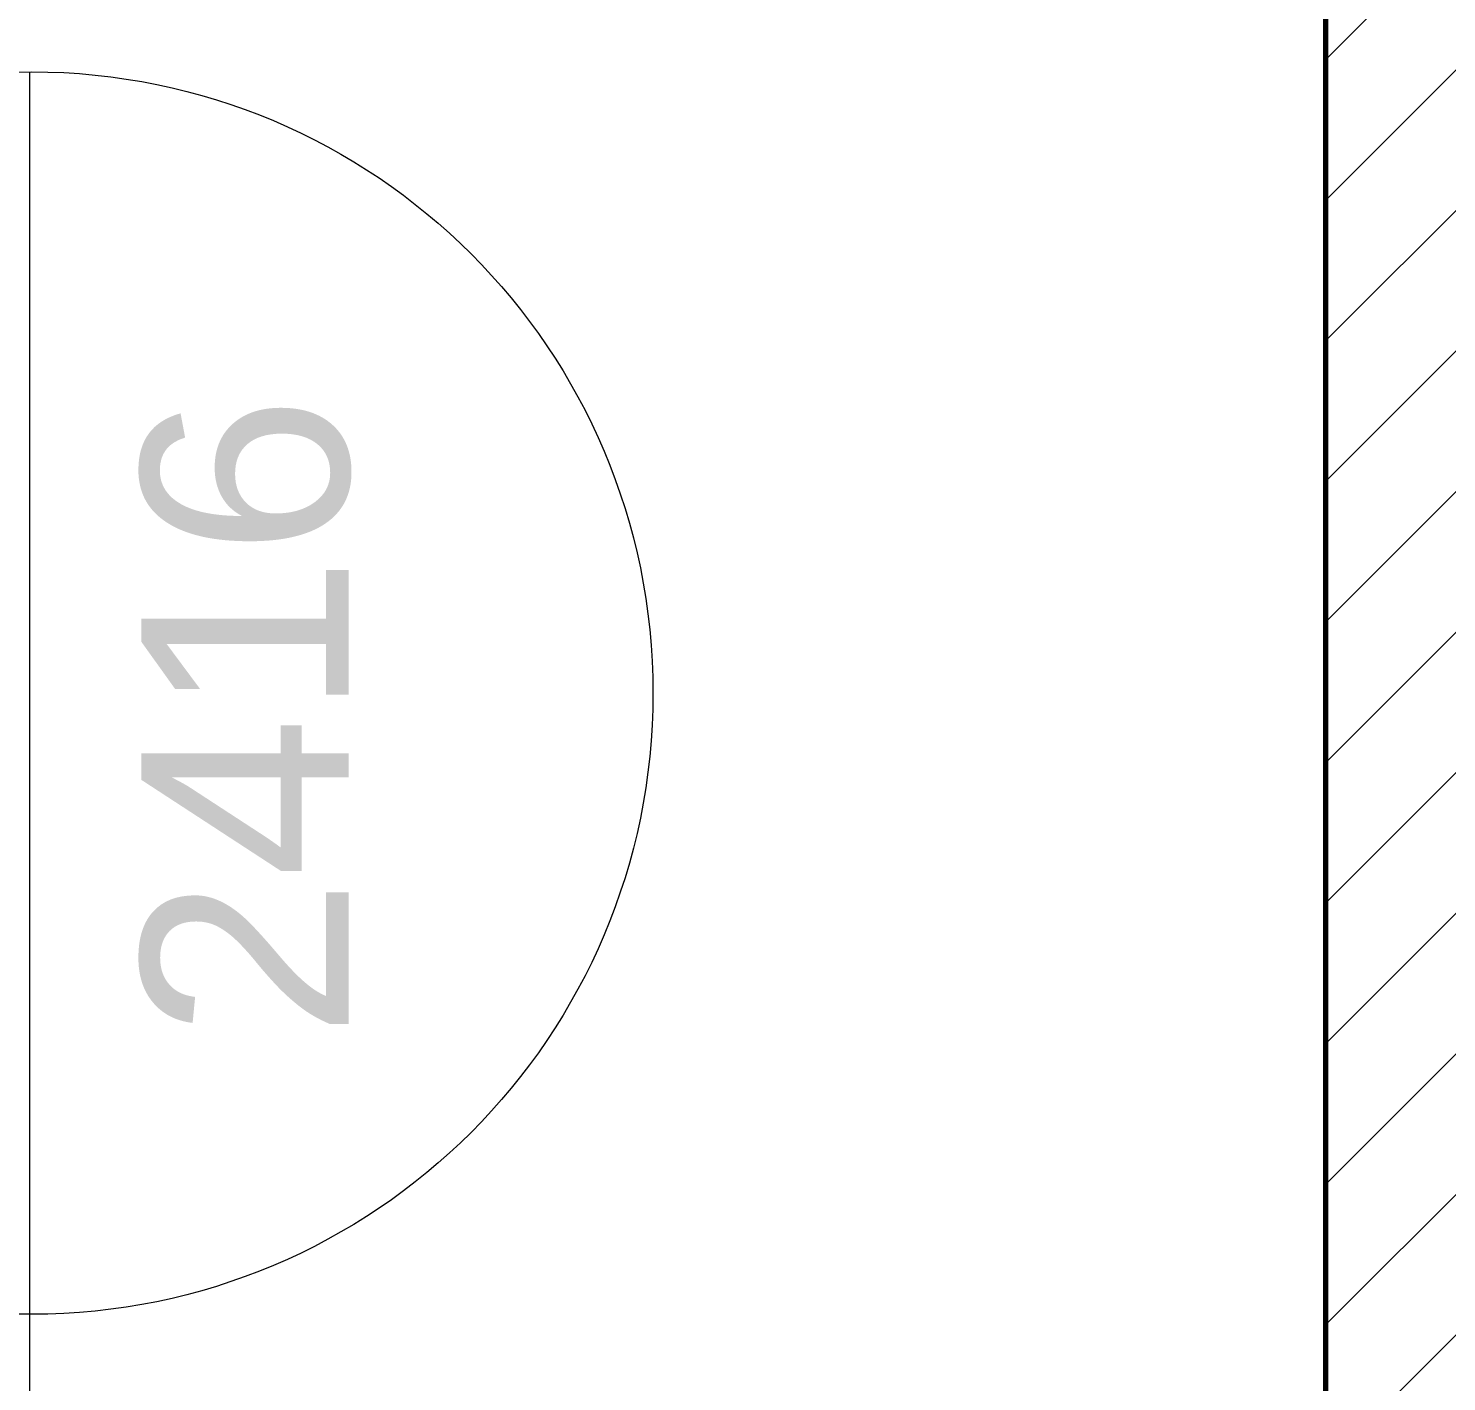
# Model space of a CAD drawing. Header units: millimetres. Extents: x -853228 to -744682, y -17776 to 32484.
# Drawn here: x -828449 to -826736, y 9528 to 11162 of the extents above; entities that cross this region are included whole.
import ezdxf

# ---------------------------------------------------------------- set-up
doc = ezdxf.new("R2010")
doc.units = ezdxf.units.MM
for name, color, linetype, lineweight in [('A-ANNO-NOTE', 3, 'Continuous', 25), ('A-WALL', 5, 'Continuous', 35), ('A-WALL-PATT', 1, 'Continuous', 9)]:
    doc.layers.add(name, color=color, linetype=linetype, lineweight=lineweight)
doc.styles.add('Arial_1', font='arial.ttf', dxfattribs={"height": 250})

# ---------------------------------------------------------------- blocks, each defined once
blk = doc.blocks.new('DPA_AN_Section Line - UP-Left-16619295-4281-01 ENLARGED LOWER PLATFORM LEVEL - REFLECTED CEILING PLAN - SHEET 2')
at = {"layer": 'A-ANNO-NOTE', "lineweight": 18}
blk.add_line((-7.5, 0), (7.5, 0), dxfattribs=at)
at = {"layer": 'A-ANNO-NOTE', "lineweight": 9}
blk.add_line((7.5, 0), (60, 0), dxfattribs=at)
at = {"layer": 'A-ANNO-NOTE', "lineweight": 18}
blk.add_circle((0, 0.028), 7.5, dxfattribs=at)

msp = doc.modelspace()

# ---------------------------------------------------------------- hatches: boundary and pattern name
at = {"layer": 'A-WALL-PATT', "lineweight": 9}
h = msp.add_hatch(dxfattribs=at)
h.set_pattern_fill('FP_2', color=256, style=0, pattern_type=2)
h.set_pattern_definition([(45, (0, 0), (-84.852814, 84.852814), [])])
h.paths.add_polyline_path([(-826682.4, 8144), (-826682.4, 12414), (-826882.4, 12414), (-826882.4, 8144), (-826759.2, 8144)])

# ---------------------------------------------------------------- linework, layer by layer
msp.add_spline([(-835882.4, 3579), (-801682.4, 12088.5), (-758836, 27096.5), (-744682.4, 3579)], degree=3)
at = {"layer": 'A-WALL', "color": 7, "lineweight": 70}
msp.add_line((-826882.4, 8144), (-826882.4, 12414), dxfattribs=at)

# ---------------------------------------------------------------- block references
at = {"layer": 'A-ANNO-NOTE', "xscale": 100, "yscale": 100, "zscale": 100, "rotation": 269.9999999999999}
msp.add_blockref('DPA_AN_Section Line - UP-Left-16619295-4281-01 ENLARGED LOWER PLATFORM LEVEL - REFLECTED CEILING PLAN - SHEET 2', (-828447.4, 10359.1), dxfattribs=at)

# ---------------------------------------------------------------- texts
at = {"layer": 'A-ANNO-NOTE', "lineweight": 9, "insert": (-828312.1, 9942), "char_height": 250, "width": 929.957, "attachment_point": 1, "rotation": 90, "style": 'Arial_1'}
msp.add_mtext('2416', dxfattribs=at)

doc.saveas('drawing.dxf')
